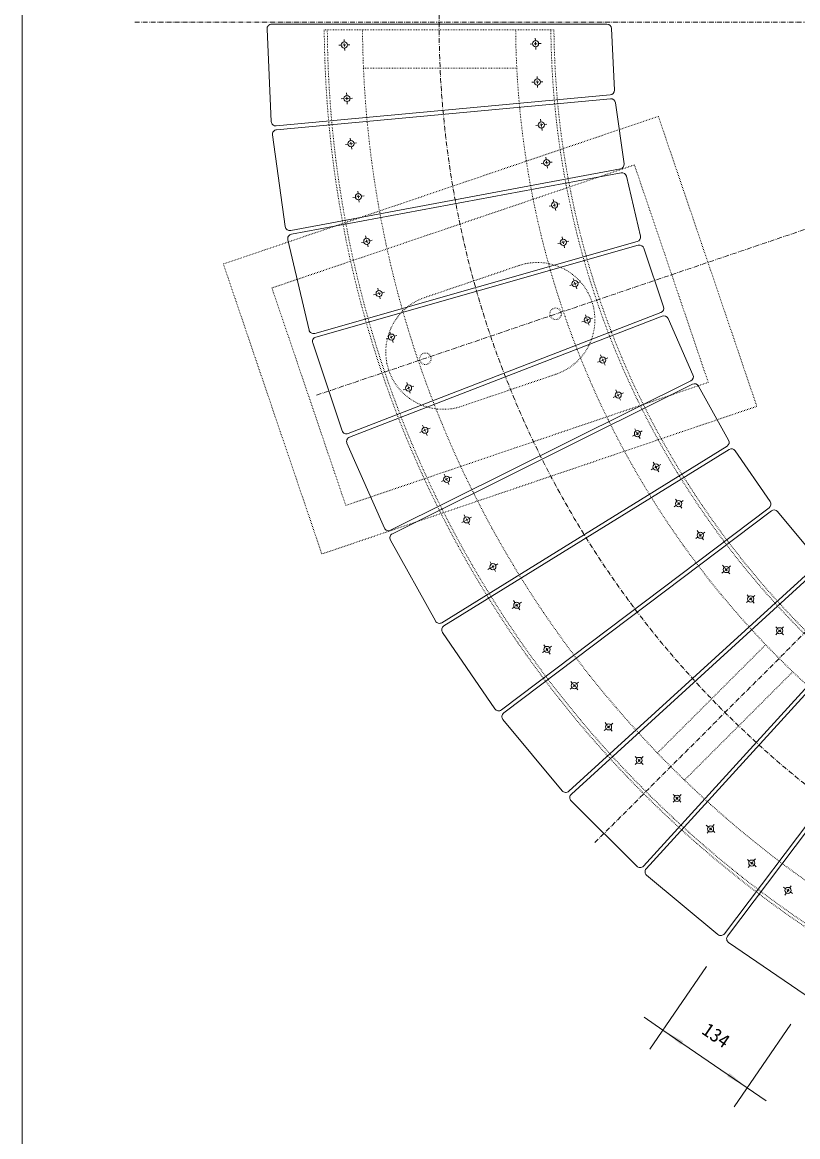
# Model space of a CAD drawing. Units: millimetres, scale not verified. Extents: x -2925 to 2925, y -2062 to 2062.
# Drawn here: x -2925 to -1912, y -1312 to 144 of the extents above; entities that cross this region are included whole.
import ezdxf
from ezdxf.enums import TextEntityAlignment as Align

# ---------------------------------------------------------------- set-up
doc = ezdxf.new("R2010")
doc.units = ezdxf.units.MM
doc.header["$LTSCALE"] = 10
doc.linetypes.add('USER5', pattern=[0.208282, 0.069427, -0.138855])
doc.linetypes.add('USER6', pattern=[1.041641, 0.625, -0.208282, 0.069427, -0.138931])
doc.layers.add('0-1_IMPORTED', color=30, linetype='Continuous', lineweight=18)
doc.styles.add('ＭＳ ゴシック', font='')
doc.styles.get('ＭＳ ゴシック').set_extended_font_data('MS Gothic')

msp = doc.modelspace()

# ---------------------------------------------------------------- linework, layer by layer
at = {"layer": '0-1_IMPORTED', "color": 1, "linetype": 'USER6'}
for p, q in [((-2778.16, 143.89), (-1520.66, 143.89)), ((-2540.55, -343.19), (-1735.66, -69.97)), ((-2177.14, -927.59), (-1576.1, -326.55))]:
    msp.add_line(p, q, dxfattribs=at)
at = {"layer": '0-1_IMPORTED', "linetype": 'USER5'}
for p, q in [((-2480.62, 133.9), (-2530.66, 133.89)), ((-2280.62, 133.9), (-2480.62, 133.9)), ((-2230.66, 133.89), (-2280.62, 133.9)), ((-2280.62, 83.9), (-2480.62, 83.9)), ((-2399.34, -215.6), (-2276.23, -173.81)), ((-2228.02, -315.85), (-2351.12, -357.64)), ((-2095.61, -810.7), (-1954.19, -669.28)), ((-2060.25, -846.06), (-1918.83, -704.64))]:
    msp.add_line(p, q, dxfattribs=at)
at = {"layer": '0-1_IMPORTED'}
for p, q in [((-2155.39, 135.67), (-2151.67, 55.22)), ((-2155.39, 135.67), (-2155.39, 135.67)), ((-2504.66, 121.56), (-2504.51, 118.54)), ((-2254.94, 123.09), (-2254.79, 120.08)), ((-2254.68, 117.8), (-2254.48, 113.8)), ((-2508.58, 114.05), (-2511.59, 113.9)), ((-2502.3, 114.36), (-2506.29, 114.16)), ((-2504.4, 116.26), (-2504.2, 112.27)), ((-2504.08, 109.98), (-2503.93, 106.97)), ((-2497, 114.63), (-2500.02, 114.48)), ((-2258.86, 115.58), (-2261.87, 115.43)), ((-2252.58, 115.9), (-2256.58, 115.7)), ((-2254.37, 111.52), (-2254.22, 108.5)), ((-2247.29, 116.16), (-2250.3, 116.01)), ((-2252.63, 73.14), (-2252.48, 70.13)), ((-2256.55, 65.64), (-2259.56, 65.49)), ((-2250.27, 65.95), (-2254.27, 65.75)), ((-2252.37, 67.85), (-2252.17, 63.85)), ((-2252.06, 61.57), (-2251.91, 58.56)), ((-2244.98, 66.21), (-2247.99, 66.06)), ((-2157.11, 48.97), (-2593.23, 8.56)), ((-2592.77, 3.58), (-2156.65, 43.99)), ((-2505.34, 44.13), (-2508.36, 43.98)), ((-2499.07, 44.44), (-2503.06, 44.24)), ((-2501.43, 51.63), (-2501.28, 48.62)), ((-2501.16, 46.34), (-2500.96, 42.34)), ((-2493.77, 44.7), (-2496.78, 44.55)), ((-2500.85, 40.06), (-2500.7, 37.05)), ((-2247.66, 14.16), (-2248.07, 17.14)), ((-2251.33, 9.33), (-2254.32, 8.93)), ((-2245.1, 10.18), (-2249.07, 9.64)), ((-2246.82, 7.93), (-2247.36, 11.89)), ((-2246.1, 2.67), (-2246.51, 5.66)), ((-2239.85, 10.89), (-2242.84, 10.49)), ((-2581.44, -123.05), (-2598.16, -3.23)), ((-2493.61, -14.39), (-2497.58, -14.93)), ((-2496.17, -10.41), (-2496.58, -7.42)), ((-2495.33, -16.64), (-2495.87, -12.68)), ((-2488.36, -13.68), (-2491.35, -14.08)), ((-2499.84, -15.24), (-2502.83, -15.64)), ((-2494.61, -21.9), (-2495.02, -18.91)), ((-2244.43, -40.19), (-2247.41, -40.59)), ((-2238.2, -39.34), (-2242.16, -39.88)), ((-2240.76, -35.36), (-2241.16, -32.38)), ((-2239.91, -41.59), (-2240.45, -37.63)), ((-2232.94, -38.63), (-2235.93, -39.03)), ((-2239.2, -46.85), (-2239.6, -43.86)), ((-2136.01, -57.08), (-2117.57, -135.47)), ((-2490.17, -84.57), (-2493.16, -84.97)), ((-2483.94, -83.72), (-2487.91, -84.26)), ((-2486.5, -79.74), (-2486.91, -76.75)), ((-2485.66, -85.97), (-2486.19, -82.01)), ((-2478.69, -83.01), (-2481.68, -83.41)), ((-2484.94, -91.22), (-2485.35, -88.24)), ((-2234.03, -95.8), (-2236.97, -96.48)), ((-2227.91, -94.39), (-2231.8, -95.29)), ((-2230.82, -90.66), (-2231.5, -87.72)), ((-2229.4, -96.79), (-2230.31, -92.89)), ((-2228.21, -101.95), (-2228.89, -99.01)), ((-2222.74, -93.19), (-2225.68, -93.87)), ((-2479.21, -143.2), (-2482.15, -143.88)), ((-2473.09, -141.78), (-2476.99, -142.68)), ((-2476, -138.06), (-2476.68, -135.12)), ((-2474.59, -144.18), (-2475.49, -140.28)), ((-2467.92, -140.58), (-2470.86, -141.26)), ((-2222.58, -144.48), (-2225.52, -145.16)), ((-2216.46, -143.06), (-2220.36, -143.96)), ((-2219.37, -139.33), (-2220.05, -136.4)), ((-2217.96, -145.46), (-2218.86, -141.56)), ((-2211.29, -141.86), (-2214.23, -142.54)), ((-2541.67, -267.29), (-2120.4, -147.43)), ((-2473.39, -149.34), (-2474.07, -146.41)), ((-2216.76, -150.62), (-2217.44, -147.68)), ((-2459.98, -206.2), (-2460.66, -203.26)), ((-2207.09, -198.92), (-2209.95, -199.89)), ((-2205.38, -190.63), (-2204.41, -193.49)), ((-2201.14, -196.9), (-2204.93, -198.19)), ((-2203.68, -195.65), (-2202.39, -199.44)), ((-2201.66, -201.6), (-2200.69, -204.46)), ((-2196.12, -195.2), (-2198.97, -196.17)), ((-2463.19, -211.34), (-2466.13, -212.02)), ((-2457.06, -209.92), (-2460.96, -210.82)), ((-2458.56, -212.32), (-2459.46, -208.42)), ((-2457.37, -217.49), (-2458.04, -214.55)), ((-2451.9, -208.73), (-2454.84, -209.41)), ((-2497.6, -398.03), (-2089.19, -239.81)), ((-2191.2, -246.33), (-2194.06, -247.3)), ((-2189.49, -238.04), (-2188.52, -240.9)), ((-2185.25, -244.31), (-2189.04, -245.6)), ((-2187.79, -243.06), (-2186.5, -246.85)), ((-2180.23, -242.61), (-2183.08, -243.58)), ((-2081.53, -242.99), (-2049.01, -316.66)), ((-2445.14, -260.44), (-2444.17, -263.3)), ((-2185.77, -249.01), (-2184.8, -251.87)), ((-2507.26, -389.68), (-2545.71, -274.97)), ((-2446.86, -268.74), (-2449.71, -269.71)), ((-2440.9, -266.72), (-2444.69, -268)), ((-2443.44, -265.47), (-2442.15, -269.25)), ((-2441.42, -271.42), (-2440.45, -274.28)), ((-2435.88, -265.01), (-2438.74, -265.98)), ((-2168.56, -293.42), (-2169.77, -290.65)), ((-2170.77, -299.06), (-2173.54, -300.27)), ((-2165.02, -296.54), (-2168.68, -298.14)), ((-2166.05, -299.18), (-2167.65, -295.51)), ((-2163.92, -304.03), (-2165.13, -301.27)), ((-2160.16, -294.42), (-2162.92, -295.63)), ((-2051.82, -324.45), (-2443.89, -519.68)), ((-2422.9, -326.82), (-2421.93, -329.67)), ((-2418.66, -333.09), (-2422.45, -334.37)), ((-2421.19, -331.84), (-2419.91, -335.63)), ((-2413.64, -331.39), (-2416.49, -332.35)), ((-2041.67, -331.38), (-2041.67, -331.38)), ((-2424.61, -335.11), (-2427.47, -336.08)), ((-2419.17, -337.79), (-2418.21, -340.65)), ((-2150.58, -344.8), (-2153.34, -346.01)), ((-2148.37, -339.16), (-2149.58, -336.39)), ((-2144.82, -342.28), (-2148.48, -343.88)), ((-2145.85, -344.91), (-2147.45, -341.25)), ((-2143.73, -349.77), (-2144.93, -347.01)), ((-2139.96, -340.16), (-2142.72, -341.37)), ((-2403.07, -390.7), (-2405.84, -391.91)), ((-2400.86, -385.05), (-2402.07, -382.29)), ((-2397.31, -388.18), (-2400.98, -389.78)), ((-2398.35, -390.81), (-2399.95, -387.15)), ((-2396.22, -395.67), (-2397.43, -392.91)), ((-2392.46, -386.06), (-2395.22, -387.26)), ((-2123.68, -389.62), (-2125.14, -386.98)), ((-2119.86, -392.41), (-2123.36, -394.34)), ((-2120.64, -395.13), (-2122.58, -391.62)), ((-2115.22, -389.85), (-2117.86, -391.3)), ((-2452.05, -516.73), (-2500.92, -406.05)), ((-2125.36, -395.45), (-2128, -396.91)), ((-2118.08, -399.77), (-2119.54, -397.13)), ((-1993.83, -415.71), (-1948.32, -482.15)), ((-1993.83, -415.71), (-1993.83, -415.71)), ((-2099.35, -433.3), (-2100.81, -430.66)), ((-2095.53, -436.09), (-2099.03, -438.02)), ((-2096.31, -438.81), (-2098.25, -435.31)), ((-2090.89, -433.53), (-2093.53, -434.98)), ((-2372.59, -449.09), (-2373.8, -446.33)), ((-2370.07, -454.85), (-2371.67, -451.18)), ((-2364.18, -450.09), (-2366.95, -451.3)), ((-2101.03, -439.13), (-2103.67, -440.59)), ((-2093.75, -443.45), (-2095.21, -440.81)), ((-2374.8, -454.73), (-2377.56, -455.94)), ((-2369.04, -452.22), (-2372.71, -453.82)), ((-2367.95, -459.71), (-2369.16, -456.94)), ((-2071.85, -478.81), (-2070.14, -481.3)), ((-2296.16, -758.27), (-1946.64, -494.32)), ((-2071.23, -487.26), (-2073.71, -488.97)), ((-2066.06, -483.69), (-2069.35, -485.96)), ((-2068.84, -483.18), (-2066.57, -486.47)), ((-2065.27, -488.35), (-2063.55, -490.83)), ((-2061.69, -480.67), (-2064.18, -482.39)), ((-2348.21, -508.13), (-2350.85, -509.59)), ((-2346.53, -502.31), (-2347.99, -499.66)), ((-2342.71, -505.09), (-2346.21, -507.02)), ((-2343.5, -507.81), (-2345.43, -504.31)), ((-2338.07, -502.53), (-2340.71, -503.98)), ((-1938.41, -495.28), (-1886.96, -557.23)), ((-2340.93, -512.45), (-2342.39, -509.81)), ((-2043.59, -520.06), (-2041.88, -522.55)), ((-2033.44, -521.92), (-2035.92, -523.64)), ((-2385.36, -638.14), (-2444.23, -532.44)), ((-2042.97, -528.51), (-2045.46, -530.22)), ((-2037.8, -524.94), (-2041.09, -527.21)), ((-2040.58, -524.43), (-2038.31, -527.72)), ((-2037.01, -529.6), (-2035.3, -532.08)), ((-2312.47, -563.46), (-2313.93, -560.82)), ((-2308.65, -566.24), (-2312.15, -568.18)), ((-2309.43, -568.96), (-2311.37, -565.46)), ((-2304.01, -563.68), (-2306.65, -565.14)), ((-1887.53, -565.5), (-2211.21, -860.57)), ((-2010.27, -565.31), (-2008.34, -567.62)), ((-1999.99, -566.22), (-2002.3, -568.16)), ((-2314.15, -569.28), (-2316.79, -570.74)), ((-2306.87, -573.6), (-2308.33, -570.96)), ((-2207.84, -864.27), (-1884.16, -569.2)), ((-2008.88, -573.66), (-2011.19, -575.59)), ((-2004.05, -569.62), (-2007.12, -572.19)), ((-2006.87, -569.37), (-2004.31, -572.44)), ((-2002.84, -574.19), (-2000.9, -576.51)), ((-1978.33, -603.77), (-1976.4, -606.09)), ((-1972.11, -608.09), (-1975.18, -610.66)), ((-1974.93, -607.84), (-1972.36, -610.91)), ((-1968.05, -604.69), (-1970.36, -606.62)), ((-2282.74, -620.02), (-2285.22, -621.73)), ((-2283.36, -611.58), (-2281.64, -614.06)), ((-2277.56, -616.45), (-2280.85, -618.72)), ((-2280.34, -615.94), (-2278.07, -619.23)), ((-2276.77, -621.11), (-2275.06, -623.6)), ((-2273.2, -613.44), (-2275.68, -615.15)), ((-1976.93, -612.12), (-1979.25, -614.06)), ((-1970.9, -612.66), (-1968.96, -614.97)), ((-1818.74, -634.62), (-2113.81, -958.29)), ((-2110.12, -961.66), (-1815.05, -637.99)), ((-1938.84, -653.91), (-1940.98, -656.04)), ((-1938.82, -647.85), (-1940.94, -645.71)), ((-1934.38, -649.48), (-1937.22, -652.3)), ((-1934.39, -652.31), (-1937.21, -649.47)), ((-1930.65, -656.08), (-1932.78, -653.94)), ((-1930.61, -645.75), (-1932.75, -647.87)), ((-2243.8, -669.33), (-2242.08, -671.81)), ((-2243.18, -677.77), (-2245.66, -679.48)), ((-2238, -674.2), (-2241.29, -676.47)), ((-2240.79, -673.69), (-2238.51, -676.98)), ((-2237.21, -678.86), (-2235.5, -681.35)), ((-2233.64, -671.19), (-2236.12, -672.9)), ((-1743.87, -697.09), (-2007.82, -1046.61)), ((-2207.23, -725.37), (-2209.54, -727.3)), ((-2208.63, -717.02), (-2206.69, -719.33)), ((-2202.41, -721.34), (-2205.48, -723.9)), ((-2205.23, -721.09), (-2202.66, -724.15)), ((-2201.19, -725.91), (-2199.26, -728.22)), ((-2198.34, -717.93), (-2200.65, -719.87)), ((-2219.87, -859.97), (-2297.16, -766.89)), ((-2163.91, -770.87), (-2161.97, -773.19)), ((-2162.51, -779.22), (-2164.82, -781.16)), ((-2157.69, -775.19), (-2160.76, -777.76)), ((-2160.51, -774.94), (-2157.94, -778.01)), ((-2156.47, -779.76), (-2154.54, -782.07)), ((-2153.62, -771.79), (-2155.94, -773.72)), ((-2122.33, -817.22), (-2124.45, -815.08)), ((-2114.12, -815.12), (-2116.26, -817.24)), ((-2122.35, -823.28), (-2124.49, -825.4)), ((-2117.89, -818.85), (-2120.72, -821.67)), ((-2117.9, -821.68), (-2120.71, -818.84)), ((-2114.16, -825.44), (-2116.29, -823.3)), ((-2122.49, -958.49), (-2208.04, -872.94)), ((-2072.85, -872.78), (-2074.99, -874.9)), ((-2072.83, -866.72), (-2074.95, -864.58)), ((-2068.39, -868.35), (-2071.23, -871.17)), ((-2068.4, -871.18), (-2071.22, -868.34)), ((-2064.66, -874.94), (-2066.79, -872.8)), ((-2064.63, -864.61), (-2066.77, -866.74)), ((-2031.66, -905.03), (-2029.33, -906.95)), ((-2028.75, -912.98), (-2030.67, -915.31)), ((-2027.56, -908.4), (-2024.48, -910.95)), ((-2024.75, -908.13), (-2027.29, -911.22)), ((-2021.38, -904.04), (-2023.3, -906.37)), ((-2022.71, -912.4), (-2020.39, -914.32)), ((-1977.8, -949.75), (-1975.48, -951.67)), ((-1974.89, -957.7), (-1976.81, -960.03)), ((-1973.71, -953.12), (-1970.62, -955.67)), ((-1970.9, -952.85), (-1973.44, -955.94)), ((-1967.52, -948.76), (-1969.44, -951.09)), ((-1968.86, -957.12), (-1966.53, -959.04)), ((-2016.44, -1047.61), (-2109.52, -970.32)), ((-1930.92, -986), (-1928.43, -987.69)), ((-1926.54, -988.98), (-1923.23, -991.23)), ((-1923.76, -988.45), (-1926.01, -991.76)), ((-1920.78, -984.06), (-1922.47, -986.56)), ((-1927.29, -993.65), (-1928.99, -996.14)), ((-1921.34, -992.51), (-1918.85, -994.21))]:
    msp.add_line(p, q, dxfattribs=at)
at = {"layer": '0-1_IMPORTED', "color": 1}
for p, q in [((-2031.15, -1089.26), (-2105.17, -1197.31)), ((-2112.97, -1155.61), (-2088.22, -1172.56)), ((-2088.22, -1172.56), (-1978.27, -1247.88)), ((-1921.21, -1164.57), (-1995.23, -1272.63)), ((-1978.27, -1247.88), (-1953.52, -1264.83))]:
    msp.add_line(p, q, dxfattribs=at)
at = {"layer": '0-1_IMPORTED'}
msp.add_lwpolyline([(-2925, 2062.5), (2925, 2062.5), (2925, -2062.5), (-2925, -2062.5)], close=True, dxfattribs=at)
for points in [[(-2599.78, 14.25), (-2605.37, 135.11), (-2605.37, 135.11)], [(-2599.37, 141.39), (-2599.37, 141.39), (-2161.38, 141.39), (-2161.38, 141.39)], [(-2150.15, 38.84), (-2139.03, -40.92), (-2139.03, -40.92)], [(-2143.87, -47.64), (-2143.87, -47.64), (-2574.4, -128.12)], [(-2573.48, -133.04), (-2573.48, -133.04), (-2142.95, -52.56)], [(-2550.52, -258.08), (-2550.52, -258.08), (-2578.22, -140.31), (-2578.22, -140.31)], [(-2121.77, -142.62), (-2543.04, -262.48), (-2543.04, -262.48)], [(-2113.07, -151.29), (-2087.48, -227.65), (-2087.48, -227.65)], [(-2091, -235.15), (-2091, -235.15), (-2499.41, -393.37)], [(-2441.66, -524.15), (-2049.59, -328.93), (-2049.59, -328.93)], [(-2041.67, -331.38), (-2002.49, -401.73), (-2002.49, -401.73)], [(-2004.57, -409.75), (-2004.57, -409.75), (-2376.96, -640.32)], [(-2374.32, -644.58), (-2001.94, -414), (-2001.94, -414)], [(-1949.65, -490.33), (-2299.17, -754.28), (-2299.17, -754.28)], [(-2307.74, -752.88), (-2307.74, -752.88), (-2376.12, -653.07)], [(-2003.83, -1049.63), (-2003.83, -1049.63), (-1739.88, -700.1)], [(-1902.62, -1126.57), (-2002.43, -1058.19), (-2002.43, -1058.19)]]:
    msp.add_lwpolyline(points, dxfattribs=at)
at = {"layer": '0-1_IMPORTED', "linetype": 'USER5'}
for points in [[(-2094.21, 21.04), (-1965.63, -357.73), (-2533.79, -550.6), (-2662.37, -171.82)], [(-2125.48, -42.38), (-2029.05, -326.46), (-2502.52, -487.18), (-2598.95, -203.1)]]:
    msp.add_lwpolyline(points, close=True, dxfattribs=at)
at = {"layer": '0-1_IMPORTED', "color": 1, "linetype": 'USER6'}
msp.add_circle((-1105.66, 143.89), 1275, dxfattribs=at)
at = {"layer": '0-1_IMPORTED'}
for centre in [(-2504.3, 114.26), (-2254.58, 115.8), (-2252.27, 65.85), (-2501.06, 44.34), (-2247.09, 9.91), (-2495.6, -14.66), (-2240.18, -39.61), (-2485.93, -83.99), (-2229.86, -94.84), (-2475.04, -142.23), (-2218.41, -143.51), (-2203.03, -197.55), (-2459.01, -210.37), (-2187.14, -244.95), (-2442.8, -267.36), (-2166.85, -297.34), (-2420.55, -333.73), (-2146.65, -343.08), (-2399.15, -388.98), (-2121.61, -393.38), (-2097.28, -437.06), (-2370.87, -453.02), (-2067.7, -484.82), (-2344.46, -506.06), (-2039.45, -526.07), (-2310.4, -567.21), (-2005.59, -570.91), (-1973.65, -609.37), (-2279.21, -617.59), (-1935.8, -650.89), (-2239.65, -675.34), (-2203.94, -722.62), (-2159.22, -776.47), (-2119.31, -820.26), (-2069.81, -869.76), (-2026.02, -909.67), (-1972.17, -954.39), (-1924.88, -990.1)]:
    msp.add_circle(centre, 4, dxfattribs=at)
at = {"layer": '0-1_IMPORTED', "linetype": 'USER5'}
for centre in [(-2228.45, -236.79), (-2398.58, -295.6)]:
    msp.add_circle(centre, 7.5, dxfattribs=at)
at = {"layer": '0-1_IMPORTED'}
for centre, start, end in [((-2599.37, 135.39), 90, 182.64699), ((-2161.38, 135.39), 2.6472, 90), ((-2157.67, 54.94), 275.29403, 2.64697), ((-2156.1, 38.02), 7.94115, 95.29511), ((-2593.78, 14.53), 182.64699, 275.29416), ((-2592.22, -2.4), 95.29415, 187.9403), ((-2144.97, -41.74), 280.58814, 7.94115), ((-2141.85, -58.46), 13.23456, 100.58802), ((-2575.5, -122.22), 187.94158, 280.58815), ((-2572.38, -138.94), 100.58784, 193.23457), ((-2123.41, -136.85), 285.8822, 13.23445), ((-2118.76, -153.2), 18.52919, 105.88237), ((-2093.16, -229.56), 291.17609, 18.52919), ((-2087.02, -245.41), 23.82368, 111.17635), ((-2544.68, -256.71), 193.23546, 285.88202), ((-2540.02, -273.06), 105.88202, 198.52956), ((-2054.49, -319.08), 296.47113, 23.82339), ((-2046.92, -334.3), 29.11794, 116.47023), ((-2501.58, -387.78), 198.52895, 291.17668), ((-2495.43, -403.63), 111.1761, 203.82376), ((-2007.73, -404.65), 301.76442, 29.11706), ((-1998.78, -419.11), 34.4121, 121.76442), ((-1953.27, -485.54), 307.05852, 34.41193), ((-1943.02, -499.11), 39.70633, 127.05866), ((-2446.57, -514.31), 203.82297, 296.4706), ((-2438.99, -529.53), 116.47086, 209.1178), ((-2380.11, -635.22), 209.11731, 301.76465), ((-2371.17, -649.68), 121.76472, 214.41159), ((-2302.79, -749.49), 214.41183, 307.05846), ((-2292.55, -763.06), 127.05846, 219.70622), ((-2215.25, -856.14), 219.70564, 312.35285), ((-2203.8, -868.7), 132.35306, 224.99945), ((-2118.25, -954.25), 224.99936, 317.64682), ((-2105.69, -965.7), 137.64694, 230.29457), ((-2012.61, -1043), 230.29436, 322.94096), ((-1999.04, -1053.24), 142.94154, 235.58817)]:
    msp.add_arc(centre, 6, start, end, dxfattribs=at)
at = {"layer": '0-1_IMPORTED', "linetype": 'USER5'}
for centre, radius, start, end in [((-1105.66, 143.89), 1425, 180.40207, 254.01714), ((-1105.66, 143.89), 1421, 180.40207, 269.59793), ((-1105.66, 143.89), 1375, 180.41608, 254.01349), ((-1105.66, 143.89), 1175, 180.4872, 253.99576), ((-1105.66, 143.89), 1129, 180.50928, 269.49072), ((-1105.66, 143.89), 1125, 180.50928, 253.99034), ((-2252.13, -244.83), 75, 18.74988, 108.75003), ((-2375.23, -286.62), 75, 108.74998, 198.75013), ((-2252.13, -244.83), 75, 288.75005, 18.7501), ((-2375.23, -286.62), 75, 198.75017, 288.74979)]:
    msp.add_arc(centre, radius, start, end, dxfattribs=at)
at = {"layer": '0-1_IMPORTED', "color": 1}
for points in [[(-2088.22, -1172.56), (-2061.88, -1187.16), (-2064.82, -1191.51)], [(-1978.27, -1247.88), (-2004.35, -1232.82), (-2001.34, -1228.52)]]:
    msp.add_solid(points, dxfattribs=at)

# ---------------------------------------------------------------- texts
at = {"layer": '0-1_IMPORTED', "color": 7, "style": 'ＭＳ ゴシック'}
msp.add_text('134', height=17.91, rotation=325.588, dxfattribs=at).set_placement((-2041.9, -1180.72), align=Align.BOTTOM_LEFT)

doc.saveas('drawing.dxf')
